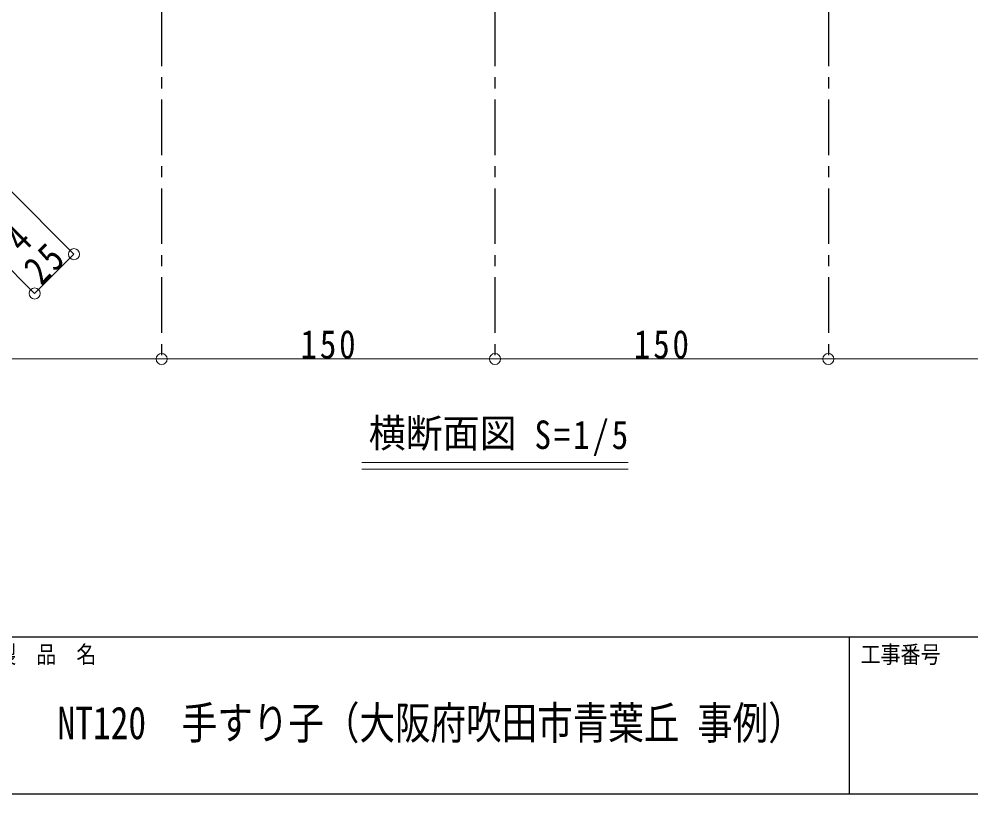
# Model space of a CAD drawing. Units: millimetres at full size, sheet at 1:5. Extents: x -1050 to 1050, y -742 to 742.
# Drawn here: x 155 to 583.3, y -707.5 to -358.9 of the extents above; entities that cross this region are included whole.
import ezdxf
from ezdxf.enums import TextEntityAlignment as Align

# ---------------------------------------------------------------- set-up
doc = ezdxf.new("R2010")
doc.units = ezdxf.units.MM
doc.header["$LTSCALE"] = 5
doc.linetypes.add('CHAIN1', pattern=[8, 5, -1, 1, -1])
doc.layers.add('0-0_通り芯', color=7, linetype='CHAIN1')
doc.layers.add('1-5_図枠1_1', color=7, linetype='Continuous')
doc.layers.add('0-3_寸法', color=54, linetype='Continuous', lineweight=20)
doc.layers.add('0-9_文字', color=3, linetype='Continuous', lineweight=20)
doc.styles.add('ＭＳ ゴシック', font='')
doc.styles.add('ＭＳ 明朝', font='')
doc.styles.get('ＭＳ ゴシック').set_extended_font_data('MS Gothic')
doc.styles.get('ＭＳ 明朝').set_extended_font_data('MS Mincho')

# ---------------------------------------------------------------- blocks, each defined once
blk = doc.blocks.new('dimension_origin')
at = {"color": 0, "linetype": 'Continuous', "lineweight": -2}
blk.add_circle((0, 0), 1.25, dxfattribs=at)

msp = doc.modelspace()

# ---------------------------------------------------------------- linework, layer by layer
at = {"layer": '0-0_通り芯'}
for p, q in [((219.131, -115.071), (219.131, -511.793)), ((369.131, -115.071), (369.131, -511.793)), ((519.131, -115.071), (519.131, -511.793))]:
    msp.add_line(p, q, dxfattribs=at)
at = {"layer": '0-3_寸法'}
for p, q in [((149.873, -434.857), (179.675, -464.659)), ((128.571, -448.91), (161.998, -482.337)), ((179.675, -464.659), (161.998, -482.337)), ((219.131, -511.793), (49.131, -511.793)), ((369.131, -511.793), (219.131, -511.793)), ((519.131, -511.793), (369.131, -511.793)), ((689.131, -511.793), (519.131, -511.793))]:
    msp.add_line(p, q, dxfattribs=at)
at = {"layer": '0-9_文字'}
for p, q in [((429.008, -558.439), (309.255, -558.439)), ((429.008, -561.439), (309.255, -561.439))]:
    msp.add_line(p, q, dxfattribs=at)
at = {"layer": '1-5_図枠1_1'}
for p, q in [((-990, -636.793), (990, -636.793)), ((528.535, -636.793), (528.535, -707.5))]:
    msp.add_line(p, q, dxfattribs=at)
msp.add_lwpolyline([(-990, 682.5), (-990, -707.5), (990, -707.5)], dxfattribs=at)

# ---------------------------------------------------------------- block references
at = {"layer": '0-3_寸法', "xscale": 2, "yscale": 2}
for p, rotation in [((179.675, -464.659), 45), ((161.998, -482.337), 225), ((219.131, -511.793), 180), ((369.131, -511.793), 180), ((519.131, -511.793), 180)]:
    msp.add_blockref('dimension_origin', p, dxfattribs=dict(at, rotation=rotation))
for p in [(219.131, -511.793), (369.131, -511.793), (519.131, -511.793)]:
    msp.add_blockref('dimension_origin', p, dxfattribs=at)

# ---------------------------------------------------------------- texts
at = {"layer": '0-3_寸法', "style": 'ＭＳ ゴシック', "width": 0.85}
msp.add_text('4', height=12.83, rotation=45, dxfattribs=at).set_placement((159.209, -467.448), align=Align.BOTTOM_LEFT)
at = {"layer": '0-3_寸法', "insert": (165.091, -479.243), "char_height": 12.83, "attachment_point": 7, "rotation": 45, "style": 'ＭＳ ゴシック'}
msp.add_mtext('\\T1.17;\\W0.85;25', dxfattribs=at)
at = {"layer": '0-3_寸法', "char_height": 12.83, "attachment_point": 7, "style": 'ＭＳ ゴシック'}
for insert in [(281.631, -511.793), (431.631, -511.793)]:
    msp.add_mtext('\\T1.17;\\W0.85;150', dxfattribs=dict(at, insert=insert))
at = {"layer": '0-9_文字', "style": 'ＭＳ ゴシック', "width": 0.95}
msp.add_text('横断面図', height=12.83, dxfattribs=at).set_placement((312.321, -555.439), align=Align.BOTTOM_LEFT)
at = {"layer": '0-9_文字', "insert": (386.925, -555.439), "char_height": 12.83, "attachment_point": 7, "style": 'ＭＳ ゴシック'}
msp.add_mtext('\\T1.17;\\W0.85;S=1/5', dxfattribs=at)
at = {"layer": '1-5_図枠1_1'}
for s, height, style, width, p in [('製\u3000品\u3000名', 7.776, 'ＭＳ 明朝', 0.85, (144.696, -650.934)), ('工事番号', 7.776, 'ＭＳ 明朝', 0.85, (533.585, -650.934)), ('NT120\u3000手すり子（大阪府吹田市青葉丘 事例）', 14.66, 'ＭＳ ゴシック', 0.8, (172.256, -687.248))]:
    msp.add_text(s, height=height, dxfattribs=dict(at, style=style, width=width)).set_placement(p, align=Align.BOTTOM_LEFT)

doc.saveas('drawing.dxf')
